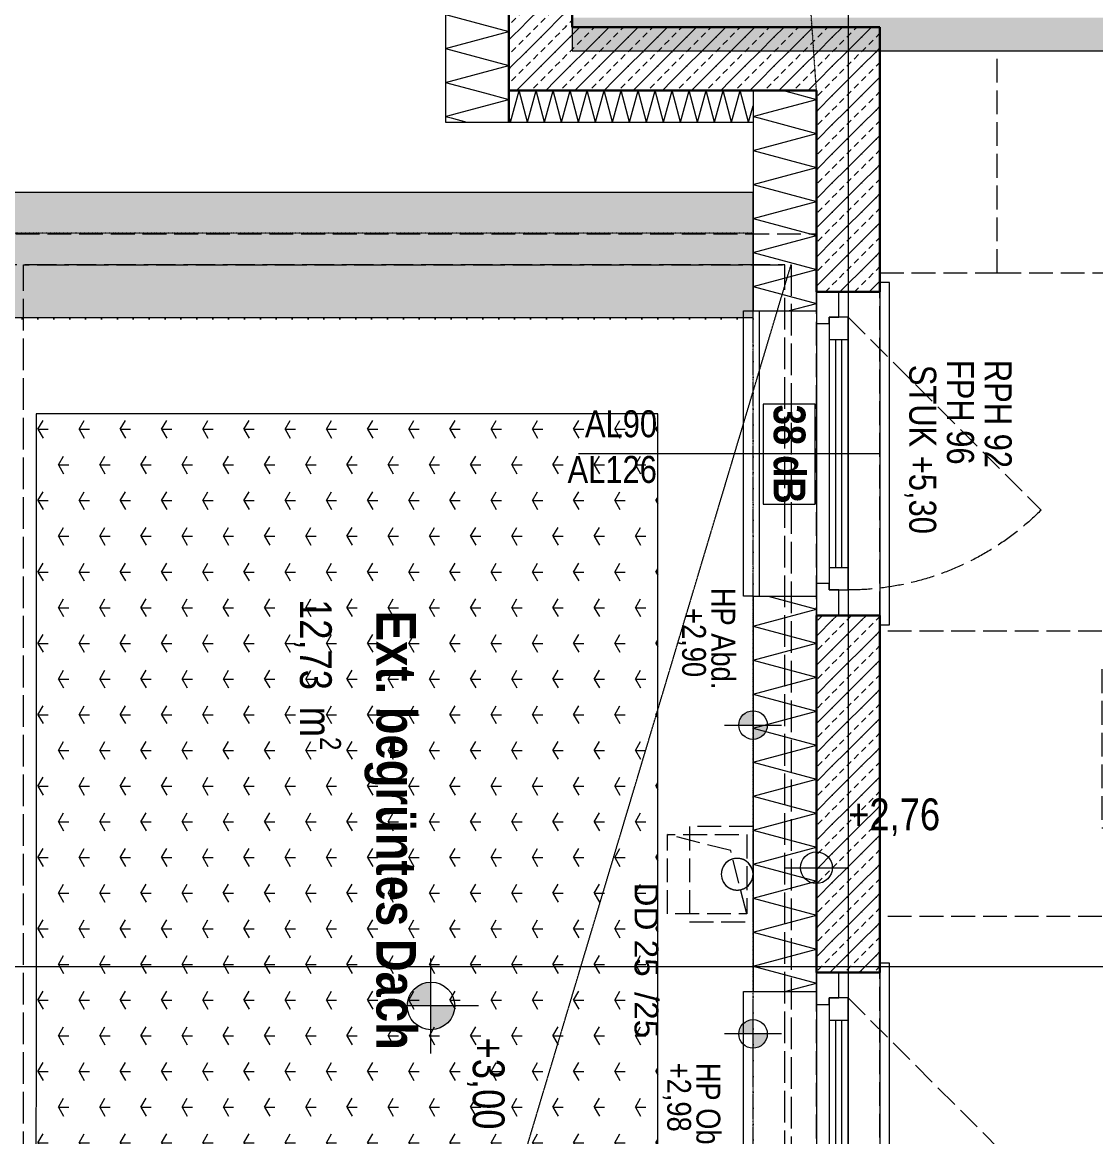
# Model space of a CAD drawing. Header units: metres. Extents: x -16782 to 57285, y -22997 to 18599.
# Drawn here: x 11350 to 14734, y -5880 to -2366 of the extents above; entities that cross this region are included whole.
import ezdxf
from ezdxf.enums import TextEntityAlignment as Align

# ---------------------------------------------------------------- set-up
doc = ezdxf.new("R2010")
doc.units = ezdxf.units.M
doc.header["$MEASUREMENT"] = 0
for name, pattern in [('Punktlinie weit', [0.05, 0, -0.05]), ('Strichlinie eng', [0.1, 0.075, -0.025]), ('Strichlinie mittel', [0.15, 0.1, -0.05]), ('Untersicht', [0.125, 0.1, -0.025])]:
    doc.linetypes.add(name, pattern=pattern)
for name, color, linetype in [('110 Wand Aussen', 7, 'Continuous'), ('11__100 Achsraster', 7, 'Continuous'), ('130 Wand Innen', 7, 'Continuous'), ('140 Bruestung Attika', 7, 'Continuous'), ('210 Balkonplatte', 7, 'Continuous'), ('210 Decke', 7, 'Continuous'), ('211 Draufsicht Untersicht 2D', 7, 'Continuous'), ('212 Gefälle 2D', 7, 'Continuous'), ('220 Bodenaufbau', 7, 'Continuous'), ('530 Küche', 7, 'Continuous'), ('710 Kanal RW', 7, 'Continuous'), ('810 Raumstempel', 7, 'Continuous'), ('870 Deckendurchbruchsymbol', 7, 'Continuous'), ('910 Kote allgemein', 7, 'Continuous'), ('916 Kote PP', 7, 'Continuous'), ('916 Kote PP Rohbau', 7, 'Continuous'), ('936 Beschriftung PP', 7, 'Continuous'), ('936 Beschriftung PP Schallschutz', 7, 'Continuous'), ('938 Beschriftung Statik', 7, 'Continuous')]:
    doc.layers.add(name, color=color, linetype=linetype)
doc.styles.add('ERSTELLTER_STIL_1', font='ARIALN.TTF')
doc.styles.add('ERSTELLTER_STIL_2', font='arial.ttf')
doc.styles.add('ERSTELLTER_STIL_3', font='ARIALNB.TTF')
doc.styles.add('ERSTELLTER_STIL_4', font='arialbd.ttf')
doc.linetypes.add('Grenze Bezirk', pattern='A,0,[2,22HAUS116_408 STG1 _ 1.Stock_IndexB_2026-08-161.Shx,S=0.001587,R=0,X=0,Y=0],-0.25,0', length=0.25)
pattern_1 = [(45, (0, 0), (-0.04596194, 0.04596194), [0.0195, -0.013]), (45, (-0.02298, 0.02298), (-0.04596194, 0.04596194), [0.065, 0])]

# ---------------------------------------------------------------- blocks, each defined once
blk = doc.blocks.new('Herdblock[12]_1', base_point=(12.26, 7.487))
at = {"layer": '530 Küche', "color": 8, "linetype": 'Strichlinie eng', "lineweight": 5}
for p, q in [((12.26, 7.487), (10.06, 7.487)), ((10.06, 7.487), (10.06, 6.587)), ((12.26, 7.487), (12.26, 6.587)), ((10.8, 7.327), (11.06, 7.327)), ((10.8, 7.137), (10.8, 7.327)), ((11.06, 7.327), (11.06, 7.137)), ((11.52, 7.327), (11.26, 7.327)), ((11.26, 7.327), (11.26, 7.137)), ((11.52, 7.137), (11.52, 7.327)), ((11.23, 7.282), (11.09, 7.282)), ((11.09, 7.282), (11.09, 6.952)), ((11.23, 6.952), (11.23, 7.282)), ((11.15, 7.262), (11.11, 7.262)), ((11.11, 7.262), (11.11, 6.972)), ((11.15, 6.972), (11.15, 7.262)), ((11.21, 7.262), (11.17, 7.262)), ((11.17, 7.262), (11.17, 6.972)), ((11.21, 6.972), (11.21, 7.262)), ((11.06, 7.137), (10.8, 7.137)), ((11.26, 7.137), (11.52, 7.137)), ((11.06, 7.097), (10.8, 7.097)), ((10.8, 7.097), (10.8, 6.907)), ((11.06, 6.907), (11.06, 7.097)), ((11.26, 6.907), (11.26, 7.097)), ((11.26, 7.097), (11.52, 7.097)), ((11.52, 7.097), (11.52, 6.907)), ((11.11, 6.972), (11.15, 6.972)), ((11.17, 6.972), (11.21, 6.972)), ((11.09, 6.952), (11.23, 6.952)), ((10.8, 6.907), (11.06, 6.907)), ((11.52, 6.907), (11.26, 6.907)), ((12.26, 6.587), (10.06, 6.587))]:
    blk.add_line(p, q, dxfattribs=at)
at = {"layer": '530 Küche', "color": 8, "linetype": 'Strichlinie eng', "lineweight": 5, "flags": 128}
blk.add_lwpolyline([(11.56, 7.367), (10.76, 7.367), (10.76, 6.867), (11.56, 6.867)], close=True, dxfattribs=at)
blk = doc.blocks.new('Unterschrank Mehrfach-Schublade 24[187]_1', base_point=(10.43, 8.617))
at = {"layer": '530 Küche', "color": 8, "linetype": 'Strichlinie eng', "lineweight": 5}
for p, q in [((10.43, 9.317), (11.03, 9.317)), ((10.43, 8.617), (10.43, 9.317)), ((11.03, 8.617), (11.03, 9.317)), ((10.43, 8.617), (11.03, 8.617))]:
    blk.add_line(p, q, dxfattribs=at)
blk = doc.blocks.new('Unterschrank Mehrfach-Schublade 24[188]_1', base_point=(10.06, 8.617))
at = {"layer": '530 Küche', "color": 8, "linetype": 'Strichlinie eng', "lineweight": 5}
for p, q in [((10.06, 9.317), (10.43, 9.317)), ((10.06, 8.617), (10.06, 9.317)), ((10.43, 8.617), (10.43, 9.317)), ((10.06, 8.617), (10.43, 8.617))]:
    blk.add_line(p, q, dxfattribs=at)
blk = doc.blocks.new('Wand_4_1', base_point=(14.08, 9.422))
at = {"layer": '130 Wand Innen', "linetype": 'Continuous', "lineweight": 13, "true_color": 0xa7a7a7}
h = blk.add_hatch(dxfattribs=at)
h.set_pattern_fill('GIPSKARTONWAND_0001', color=253, style=0, pattern_type=2)
h.set_pattern_definition([(225, (0, 0), (-0.03535534, 0.03535534), [0.05, 0]), (315, (0, 0), (0.03535534, 0.03535534), [0.05, 0])])
h.paths.add_polyline_path([(14.08, 9.422), (9.09, 9.422), (9.09, 9.317), (14.08, 9.317)])
at = {"layer": '130 Wand Innen', "color": 7, "linetype": 'Continuous', "lineweight": 13, "flags": 128}
for points in [[(9.09, 9.422), (9.09, 9.317)], [(9.09, 9.317), (14.08, 9.317)]]:
    blk.add_lwpolyline(points, dxfattribs=at)
blk = doc.blocks.new('Ext. begrüntes Dach_015_11_1', base_point=(8.8072, 6.43))
at = {"layer": '810 Raumstempel', "color": 7, "linetype": 'Punktlinie weit', "lineweight": 13, "flags": 128}
blk.add_lwpolyline([(9.66, 8.472), (7.1, 8.472), (7.1, 3.5), (9.66, 3.5)], close=True, dxfattribs=at)
at = {"layer": '810 Raumstempel', "color": 7, "lineweight": 13, "insert": (8.361, 7.5884), "char_height": 0.1, "attachment_point": 1, "rotation": 270, "style": 'ERSTELLTER_STIL_1'}
blk.add_mtext('\\A1;{\\pql;\\pt0,0.05;\\fArial Narrow|b0|i0|c0|p0;\\W1.000000;12,73\\fArial Narrow|b0|i0|c0|p0;\\W1.000000;\\A1{\\H.66x;\\S^  ;}\\fArial Narrow|b0|i0|c0|p0;\\W1.000000; m\\fArial Narrow|b0|i0|c0|p0;\\W1.000000;\\A1{\\H.66x;\\S2^  ;}}', dxfattribs=at)
at = {"layer": '810 Raumstempel', "color": 7, "lineweight": 13}
for tag, height, style, p in [('DUMMY_891', 0.1, 'ERSTELLTER_STIL_1', (8.3919, 7.5884)), ('ROOM_NAME', 0.125, 'ERSTELLTER_STIL_3', (8.5978, 7.5514)), ('DUMMY_890', 0.125, 'ERSTELLTER_STIL_3', (8.5978, 6.1892))]:
    blk.add_attdef(tag, text='', height=height, rotation=270, dxfattribs=dict(at, style=style)).set_placement(p, align=Align.TOP_LEFT)
blk = doc.blocks.new('Decke_9_1', base_point=(9.73, 15.651))
at = {"layer": '220 Bodenaufbau', "color": 7, "linetype": 'Continuous', "lineweight": 13, "flags": 128}
blk.add_lwpolyline([(9.73, 15.651), (9.09, 15.651), (9.09, 12.7733), (9.09, 9.392), (10.06, 9.392), (10.06, -0.12), (24.87, -0.12), (24.87, 9.1929), (26.44, 9.1929), (26.44, 13.0333), (23.6, 13.0333), (23.6, 13.591), (21.7, 13.591), (21.7, 12.8333), (17.64, 12.8333), (17.64, 12.4833), (16.64, 12.4833), (16.64, 12.8333), (13.9801, 12.8333), (13.9801, 15.651)], close=True, dxfattribs=at)
blk = doc.blocks.new('Wand_150_1', base_point=(6.93, 8.6458))
at = {"layer": '140 Bruestung Attika', "linetype": 'Continuous', "lineweight": 13, "true_color": 0xebebeb}
blk.add_hatch(color=7, dxfattribs=at).paths.add_polyline_path([(7.1, 8.4758), (9.66, 8.4758), (9.66, 8.8708), (7.1, 8.8708)])
at = {"layer": '140 Bruestung Attika', "color": 7, "linetype": 'Continuous', "lineweight": 13, "flags": 128}
for points in [[(9.66, 8.8708), (7.1, 8.8708)], [(9.66, 8.4758), (9.66, 8.8708)], [(7.1, 8.4758), (9.66, 8.4758)]]:
    blk.add_lwpolyline(points, dxfattribs=at)
blk = doc.blocks.new('Dachfläche_31_1', base_point=(6.93, 8.7385))
at = {"layer": '210 Decke', "color": 182, "linetype": 'Strichlinie eng', "lineweight": 5, "true_color": 0x4b06db, "flags": 128}
blk.add_lwpolyline([(6.93, 8.7385), (6.93, 3.33), (9.86, 3.3264), (9.86, 8.7385)], close=True, dxfattribs=at)
blk = doc.blocks.new('*X851')
at = {"layer": '110 Wand Aussen', "color": 7, "linetype": 'Continuous', "lineweight": 5}
for p, q in [((9.7549, 9.192), (9.7832, 9.1844)), ((9.66, 9.1103), (9.6978, 9.1204)), ((9.66, 9.1103), (9.6779, 9.1055))]:
    blk.add_line(p, q, dxfattribs=at)
blk = doc.blocks.new('*X852')
at = {"layer": '110 Wand Aussen', "color": 7, "linetype": 'Continuous', "lineweight": 5}
for p, q in [((9.7832, 9.1844), (9.86, 9.1639)), ((9.6978, 9.1204), (9.86, 9.1639)), ((9.6779, 9.1055), (9.86, 9.0567)), ((9.66, 9.0031), (9.86, 9.0567)), ((9.66, 9.0031), (9.86, 8.9495)), ((9.66, 8.8959), (9.86, 8.9495)), ((9.66, 8.8959), (9.86, 8.8423)), ((9.66, 8.7887), (9.86, 8.8423)), ((9.66, 8.7887), (9.86, 8.7351)), ((9.66, 8.6816), (9.86, 8.7351)), ((9.66, 8.6816), (9.86, 8.628)), ((9.66, 8.5744), (9.86, 8.628)), ((9.66, 8.5744), (9.86, 8.5208)), ((9.7713, 8.497), (9.86, 8.5208))]:
    blk.add_line(p, q, dxfattribs=at)
blk = doc.blocks.new('*X854')
at = {"layer": '110 Wand Aussen', "color": 7, "linetype": 'Continuous', "lineweight": 5}
for p, q in [((9.7075, 7.597), (9.86, 7.5562)), ((9.66, 7.5026), (9.86, 7.5562)), ((9.66, 7.5026), (9.86, 7.449)), ((9.66, 7.3954), (9.86, 7.449)), ((9.66, 7.3954), (9.86, 7.3418)), ((9.66, 7.2882), (9.86, 7.3418)), ((9.66, 7.2882), (9.86, 7.2346)), ((9.66, 7.181), (9.86, 7.2346)), ((9.66, 7.181), (9.86, 7.1274)), ((9.66, 7.0739), (9.86, 7.1274)), ((9.66, 7.0739), (9.86, 7.0203)), ((9.66, 6.9667), (9.86, 7.0203)), ((9.66, 6.9667), (9.86, 6.9131)), ((9.66, 6.8595), (9.86, 6.9131)), ((9.66, 6.8595), (9.86, 6.8059)), ((9.66, 6.7523), (9.86, 6.8059)), ((9.66, 6.7523), (9.86, 6.6987)), ((9.66, 6.6451), (9.86, 6.6987)), ((9.66, 6.6451), (9.86, 6.5916)), ((9.66, 6.538), (9.86, 6.5916)), ((9.66, 6.538), (9.86, 6.4844)), ((9.66, 6.4308), (9.86, 6.4844)), ((9.66, 6.4308), (9.86, 6.3772)), ((9.7605, 6.3505), (9.86, 6.3772))]:
    blk.add_line(p, q, dxfattribs=at)
blk = doc.blocks.new('Kombi-Fenster 1-Fl 27_4')
at = {"layer": '110 Wand Aussen', "color": 7, "linetype": 'Strichlinie eng', "lineweight": 13}
for p, q in [((0.43, 0.03), (-0.1781, 0.6381)), ((-0.51, 0.13), (0.51, 0.13)), ((-0.45, -0.27), (0.45, -0.27))]:
    blk.add_line(p, q, dxfattribs=at)
at = {"layer": '110 Wand Aussen', "color": 7, "linetype": 'Continuous', "lineweight": 13}
for p, q in [((-0.54, 0.13), (-0.54, 0.16)), ((-0.54, 0.16), (0.54, 0.16)), ((0.54, 0.16), (0.54, 0.13)), ((-0.51, 0), (-0.43, 0)), ((-0.43, -0.03), (-0.43, 0.03)), ((-0.43, 0.03), (-0.36, 0.03)), ((-0.43, 0), (-0.43, -0.03)), ((-0.36, 0.03), (0.36, 0.03)), ((-0.36, 0.03), (-0.36, -0.03)), ((-0.36, 0.01), (0.36, 0.01)), ((0.36, -0.03), (0.36, 0.03)), ((0.36, 0.03), (0.43, 0.03)), ((0.43, 0.03), (0.43, -0.03)), ((0.43, -0.03), (0.43, 0)), ((0.43, 0), (0.51, 0)), ((-0.43, -0.03), (-0.41, -0.03)), ((-0.36, -0.03), (-0.43, -0.03)), ((-0.41, -0.03), (-0.41, -0.07)), ((0.36, -0.01), (-0.36, -0.01)), ((0.36, -0.03), (-0.36, -0.03)), ((0.43, -0.03), (0.36, -0.03)), ((0.41, -0.07), (0.41, -0.03)), ((0.41, -0.03), (0.43, -0.03)), ((-0.41, -0.07), (-0.51, -0.07)), ((-0.45, -0.07), (-0.51, -0.07)), ((-0.45, -0.07), (-0.51, -0.07)), ((-0.45, -0.27), (-0.45, -0.07)), ((0.41, -0.07), (-0.41, -0.07)), ((0.51, -0.07), (0.41, -0.07)), ((0.45, -0.07), (0.51, -0.07)), ((0.45, -0.07), (0.51, -0.07)), ((0.45, -0.27), (0.45, -0.07)), ((-0.45, -0.25), (0.45, -0.25)), ((-0.45, -0.27), (-0.45, -0.3)), ((0.45, -0.3), (0.45, -0.27)), ((-0.45, -0.3), (0.45, -0.3))]:
    blk.add_line(p, q, dxfattribs=at)
at = {"layer": '110 Wand Aussen', "color": 7, "linetype": 'Continuous', "lineweight": 30}
for p, q in [((-0.51, 0.13), (-0.54, 0.13)), ((-0.51, 0), (-0.51, 0.13)), ((0.51, 0), (0.51, 0.13)), ((0.51, 0.13), (0.54, 0.13)), ((-0.51, -0.07), (-0.51, 0)), ((-0.51, -0.07), (-0.51, 0)), ((0.51, -0.07), (0.51, 0)), ((0.51, -0.07), (0.51, 0))]:
    blk.add_line(p, q, dxfattribs=at)
at = {"layer": '110 Wand Aussen', "color": 7, "linetype": 'Strichlinie eng', "lineweight": 13}
blk.add_arc((0.43, 0.03), 0.86, 135, 180, dxfattribs=at)
blk = doc.blocks.new('F Marker 21_14')
at = {"layer": '110 Wand Aussen', "color": 7, "linetype": 'Continuous', "lineweight": 13}
blk.add_line((0, -0.95), (0, 0), dxfattribs=at)
at = {"layer": '110 Wand Aussen', "color": 7, "lineweight": 13, "style": 'ERSTELLTER_STIL_1'}
for tag, rotation, p in [('AC_SillPrefix', 360, (-0.2694, 0.331)), ('AC_SillPrefix_FPH', 360, (-0.2694, 0.212)), ('gs_width_select_pref_50_0', 90, (0, -0.9038)), ('gs_width_select_pref_50_1', 90, (0.144, -0.9585)), ('AC_SillPrefix_STUK', 360, (-0.2694, 0.0775))]:
    blk.add_attdef(tag, text='', height=0.085, rotation=rotation, dxfattribs=at).set_placement(p, align=Align.BOTTOM_LEFT)
blk = doc.blocks.new('Kombi-Fenster 2-Fl 27_3')
at = {"layer": '110 Wand Aussen', "color": 7, "linetype": 'Strichlinie eng', "lineweight": 13}
for p, q in [((0.98, 0.03), (0.2941, 0.7159)), ((-0.98, 0.03), (-0.1226, 0.525)), ((-1.06, 0.13), (1.06, 0.13)), ((-1, -0.27), (1, -0.27))]:
    blk.add_line(p, q, dxfattribs=at)
at = {"layer": '110 Wand Aussen', "color": 7, "linetype": 'Continuous', "lineweight": 13}
for p, q in [((-1.09, 0.13), (-1.09, 0.16)), ((-1.09, 0.16), (1.09, 0.16)), ((1.09, 0.16), (1.09, 0.13)), ((-1.06, 0), (-0.98, 0)), ((-0.98, -0.03), (-0.98, 0.03)), ((-0.98, 0.03), (-0.91, 0.03)), ((-0.98, 0), (-0.98, -0.03)), ((-0.91, 0.03), (-0.06, 0.03)), ((-0.91, 0.03), (-0.91, -0.03)), ((-0.91, 0.01), (-0.06, 0.01)), ((-0.06, -0.03), (-0.06, 0.03)), ((-0.06, 0.03), (-0.01, 0.03)), ((-0.01, 0.03), (-0.01, 0)), ((-0.01, 0), (-0.01, 0.03)), ((-0.01, 0.03), (0.06, 0.03)), ((-0.01, 0), (0.01, 0)), ((0.01, 0), (-0.01, 0)), ((0.01, 0), (0.01, -0.03)), ((0.01, -0.03), (0.01, 0)), ((0.06, 0.03), (0.91, 0.03)), ((0.06, 0.03), (0.06, -0.03)), ((0.06, 0.01), (0.91, 0.01)), ((0.91, -0.03), (0.91, 0.03)), ((0.91, 0.03), (0.98, 0.03)), ((0.98, 0.03), (0.98, -0.03)), ((0.98, -0.03), (0.98, 0)), ((0.98, 0), (1.06, 0)), ((-0.98, -0.03), (-0.96, -0.03)), ((-0.91, -0.03), (-0.98, -0.03)), ((-0.96, -0.03), (-0.96, -0.07)), ((-0.06, -0.01), (-0.91, -0.01)), ((-0.06, -0.03), (-0.91, -0.03)), ((0.01, -0.03), (-0.06, -0.03)), ((0.06, -0.03), (0.01, -0.03)), ((0.91, -0.01), (0.06, -0.01)), ((0.91, -0.03), (0.06, -0.03)), ((0.98, -0.03), (0.91, -0.03)), ((0.96, -0.07), (0.96, -0.03)), ((0.96, -0.03), (0.98, -0.03)), ((-0.96, -0.07), (-1.06, -0.07)), ((-1, -0.07), (-1.06, -0.07)), ((-1, -0.07), (-1.06, -0.07)), ((-1, -0.27), (-1, -0.07)), ((0.96, -0.07), (-0.96, -0.07)), ((1.06, -0.07), (0.96, -0.07)), ((1, -0.07), (1.06, -0.07)), ((1, -0.07), (1.06, -0.07)), ((1, -0.27), (1, -0.07)), ((-1, -0.27), (-1, -0.3)), ((1, -0.3), (1, -0.27)), ((-1, -0.3), (1, -0.3))]:
    blk.add_line(p, q, dxfattribs=at)
at = {"layer": '110 Wand Aussen', "color": 7, "linetype": 'Continuous', "lineweight": 30}
for p, q in [((-1.06, 0.13), (-1.09, 0.13)), ((-1.06, 0), (-1.06, 0.13)), ((1.06, 0), (1.06, 0.13)), ((1.06, 0.13), (1.09, 0.13)), ((-1.06, -0.07), (-1.06, 0)), ((-1.06, -0.07), (-1.06, 0)), ((1.06, -0.07), (1.06, 0)), ((1.06, -0.07), (1.06, 0))]:
    blk.add_line(p, q, dxfattribs=at)
at = {"layer": '110 Wand Aussen', "color": 7, "linetype": 'Strichlinie eng', "lineweight": 13}
for centre, radius, start, end in [((0.98, 0.03), 0.97, 135, 180), ((-0.98, 0.03), 0.99, 0, 30)]:
    blk.add_arc(centre, radius, start, end, dxfattribs=at)
blk = doc.blocks.new('Wand_157_1', base_point=(9.66, 9.192))
at = {"layer": '110 Wand Aussen', "linetype": 'Continuous', "lineweight": 0, "true_color": 0x000000}
h = blk.add_hatch(dxfattribs=at)
h.set_pattern_fill('BETON__BEWEHRT_SN46_0001', color=18, style=0, pattern_type=2)
h.set_pattern_definition(pattern_1)
h.paths.add_polyline_path([(9.86, 9.392), (9.86, 9.242), (10.06, 9.392)])
h = blk.add_hatch(dxfattribs=at)
h.set_pattern_fill('BETON__BEWEHRT_SN46_0001', color=18, style=0, pattern_type=2)
h.set_pattern_definition(pattern_1)
h.paths.add_polyline_path([(9.86, 9.192), (10.06, 9.192), (10.06, 9.392), (9.86, 9.242)])
h = blk.add_hatch(dxfattribs=at)
h.set_pattern_fill('BETON__BEWEHRT_SN46_0001', color=18, style=0, pattern_type=2)
h.set_pattern_definition(pattern_1)
h.paths.add_polyline_path([(10.06, 9.192), (9.86, 9.192), (9.86, 8.557), (9.93, 8.557), (10.06, 8.557)])
h = blk.add_hatch(dxfattribs=at)
h.set_pattern_fill('BETON__BEWEHRT_SN46_0001', color=18, style=0, pattern_type=2)
h.set_pattern_definition(pattern_1)
h.paths.add_polyline_path([(9.86, 7.537), (9.86, 6.4105), (9.93, 6.4105), (10.06, 6.4105), (10.06, 7.537), (9.93, 7.537)])
at = {"layer": '110 Wand Aussen', "color": 7, "linetype": 'Continuous', "lineweight": 13}
for p, q in [((9.66, 9.192), (9.66, 9.092)), ((9.86, 8.497), (9.86, 8.557)), ((9.66, 8.497), (9.86, 8.497)), ((9.66, 7.597), (9.86, 7.597)), ((9.86, 7.597), (9.86, 7.537)), ((9.86, 6.3505), (9.86, 6.4105)), ((9.66, 6.3505), (9.86, 6.3505))]:
    blk.add_line(p, q, dxfattribs=at)
at = {"layer": '110 Wand Aussen', "color": 7, "linetype": 'Continuous', "lineweight": 30}
for p, q in [((9.7933, 9.192), (9.66, 9.192)), ((9.86, 9.192), (9.7933, 9.192)), ((9.86, 9.192), (9.86, 8.557)), ((10.06, 8.557), (10.06, 8.587)), ((9.86, 8.557), (9.93, 8.557)), ((9.93, 8.557), (10.06, 8.557)), ((9.86, 7.537), (9.86, 6.4105)), ((9.86, 7.537), (9.93, 7.537)), ((9.93, 7.537), (10.06, 7.537)), ((10.06, 7.537), (10.06, 7.507)), ((10.06, 6.4105), (10.06, 6.4405)), ((9.86, 6.4105), (9.93, 6.4105)), ((9.93, 6.4105), (10.06, 6.4105))]:
    blk.add_line(p, q, dxfattribs=at)
at = {"layer": '110 Wand Aussen', "color": 7, "linetype": 'Continuous', "lineweight": 30, "flags": 128}
for points in [[(10.06, 9.392), (9.86, 9.392)], [(10.06, 8.557), (10.06, 9.392)], [(10.06, 6.4105), (10.06, 7.537)]]:
    blk.add_lwpolyline(points, dxfattribs=at)
at = {"layer": '110 Wand Aussen', "color": 7, "linetype": 'Continuous', "lineweight": 13, "flags": 128}
for points in [[(9.66, 9.092), (9.66, 8.497)], [(9.66, 7.597), (9.66, 6.3505)]]:
    blk.add_lwpolyline(points, dxfattribs=at)
at = {"layer": '110 Wand Aussen', "color": 7, "lineweight": 30}
for name in ['*X851', '*X852', '*X854']:
    blk.add_blockref(name, (0, 0), dxfattribs=at)
at = {"layer": '110 Wand Aussen', "color": 7, "linetype": 'Continuous', "lineweight": 13, "xscale": -1, "rotation": 269.9999999999994}
for name, p in [('Kombi-Fenster 1-Fl 27_4', (9.93, 8.047)), ('Kombi-Fenster 2-Fl 27_3', (9.93, 5.3505))]:
    blk.add_blockref(name, p, dxfattribs=at)
at = {"layer": '110 Wand Aussen', "color": 7, "lineweight": 13}
ref = blk.add_blockref('F Marker 21_14', (10.06, 8.047), dxfattribs=dict(at, rotation=270))
ref.add_attrib('gs_width_select_pref_50', 'AL90', dxfattribs={"color": 7, "lineweight": 13, "height": 0.085, "rotation": 360, "style": 'ERSTELLTER_STIL_1'}).set_placement((9.1302, 8.0731), align=Align.BOTTOM_LEFT)
ref.add_attrib('gs_width_select_pref_50_1', 'AL126', dxfattribs={"color": 7, "lineweight": 13, "height": 0.085, "rotation": 360, "style": 'ERSTELLTER_STIL_1'}).set_placement((9.0754, 7.9291), align=Align.BOTTOM_LEFT)
ref.add_attrib('AC_SillPrefix', 'RPH 92', dxfattribs={"color": 7, "lineweight": 13, "height": 0.085, "rotation": 270, "style": 'ERSTELLTER_STIL_1'}).set_placement((10.365, 8.3424), align=Align.BOTTOM_LEFT)
ref.add_attrib('AC_SillPrefix_FPH', 'FPH 96', dxfattribs={"color": 7, "lineweight": 13, "height": 0.085, "rotation": 270, "style": 'ERSTELLTER_STIL_1'}).set_placement((10.246, 8.3424), align=Align.BOTTOM_LEFT)
ref.add_attrib('AC_SillPrefix_STUK', 'STUK +5,30', dxfattribs={"color": 7, "lineweight": 13, "height": 0.085, "rotation": 270, "style": 'ERSTELLTER_STIL_1'}).set_placement((10.127, 8.3269), align=Align.BOTTOM_LEFT)
blk = doc.blocks.new('Bodendurchbruch Symbol 27[239]_1', base_point=(9.39, 6.8458))
at = {"layer": '870 Deckendurchbruchsymbol', "color": 12, "linetype": 'Strichlinie eng', "lineweight": 13, "true_color": 0xd40000}
for p, q in [((9.5895, 6.7953), (9.39, 6.8458)), ((9.64, 6.5958), (9.5895, 6.7953))]:
    blk.add_line(p, q, dxfattribs=at)
at = {"layer": '870 Deckendurchbruchsymbol', "color": 12, "linetype": 'Strichlinie eng', "lineweight": 13, "true_color": 0xd40000, "flags": 128}
blk.add_lwpolyline([(9.64, 6.8458), (9.64, 6.5958), (9.39, 6.5958), (9.39, 6.8458)], close=True, dxfattribs=at)
at = {"layer": '870 Deckendurchbruchsymbol', "color": 12, "lineweight": 13, "true_color": 0xcc0000, "insert": (9.2645, 6.43), "char_height": 0.075, "attachment_point": 8, "rotation": 270, "style": 'ERSTELLTER_STIL_2'}
blk.add_mtext('\\A1;{\\pqc;\\pt0;\\fArial|b0|i0|c0|p0;\\W1.000000;DD 25\\fArial|b0|i0|c0|p0;\\W1.000000;\\A1{\\H.66x;\\S^  ;}\\fArial|b0|i0|c0|p0;\\W1.000000; /25\\fArial|b0|i0|c0|p0;\\W1.000000;\\A1{\\H.66x;\\S^  ;}\\fArial|b0|i0|c0|p0;\\W1.000000;\\fArial|b0|i0|c0|p0;\\W1.000000;\\A1{\\H.66x;\\S^  ;}}', dxfattribs=at)
blk = doc.blocks.new('Decke_45_1', base_point=(6.93, 8.642))
at = {"layer": '210 Balkonplatte', "color": 139, "linetype": 'Untersicht', "lineweight": 13, "true_color": 0x2c655e, "flags": 128}
blk.add_lwpolyline([(6.93, 8.642), (6.93, 3.33), (9.76, 3.33), (9.76, 8.642)], close=True, dxfattribs=at)
blk = doc.blocks.new('Decke_51_1', base_point=(7.36, 0.56))
at = {"layer": '210 Balkonplatte', "color": 139, "linetype": 'Untersicht', "lineweight": 13, "true_color": 0x2c655e, "flags": 128}
blk.add_lwpolyline([(7.36, 0.56), (7.36, 8.642), (9.78, 8.642), (9.78, 0.56)], close=True, dxfattribs=at)
blk = doc.blocks.new('*X1059')
at = {"layer": '110 Wand Aussen', "color": 7, "linetype": 'Continuous', "lineweight": 5}
for p, q in [((8.8959, 9.092), (8.9227, 9.192)), ((8.9495, 9.092), (8.9227, 9.192)), ((8.9495, 9.092), (8.9763, 9.192)), ((9.0031, 9.092), (8.9763, 9.192)), ((9.0031, 9.092), (9.0299, 9.192)), ((9.0567, 9.092), (9.0299, 9.192)), ((9.0567, 9.092), (9.0835, 9.192)), ((9.1103, 9.092), (9.0835, 9.192)), ((9.1103, 9.092), (9.1371, 9.192)), ((9.1639, 9.092), (9.1371, 9.192)), ((9.1639, 9.092), (9.1907, 9.192)), ((9.2175, 9.092), (9.1907, 9.192)), ((9.2175, 9.092), (9.2443, 9.192)), ((9.271, 9.092), (9.2443, 9.192)), ((9.271, 9.092), (9.2978, 9.192)), ((9.3246, 9.092), (9.2978, 9.192)), ((9.3246, 9.092), (9.3514, 9.192)), ((9.3782, 9.092), (9.3514, 9.192)), ((9.3782, 9.092), (9.405, 9.192)), ((9.4318, 9.092), (9.405, 9.192)), ((9.4318, 9.092), (9.4586, 9.192)), ((9.4854, 9.092), (9.4586, 9.192)), ((9.4854, 9.092), (9.5122, 9.192)), ((9.539, 9.092), (9.5122, 9.192)), ((9.539, 9.092), (9.5658, 9.192)), ((9.5926, 9.092), (9.5658, 9.192)), ((9.5926, 9.092), (9.6194, 9.192)), ((9.6462, 9.092), (9.6194, 9.192)), ((9.6462, 9.092), (9.66, 9.1435)), ((8.8959, 9.092), (8.89, 9.1141))]:
    blk.add_line(p, q, dxfattribs=at)
blk = doc.blocks.new('Wand_197_1', base_point=(9.66, 9.192))
at = {"layer": '110 Wand Aussen', "linetype": 'Continuous', "lineweight": 0, "true_color": 0x000000}
h = blk.add_hatch(dxfattribs=at)
h.set_pattern_fill('BETON__BEWEHRT_SN46_0001', color=18, style=0, pattern_type=2)
h.set_pattern_definition(pattern_1)
h.paths.add_polyline_path([(8.89, 9.242), (9.09, 9.392), (8.89, 9.392)])
h = blk.add_hatch(dxfattribs=at)
h.set_pattern_fill('BETON__BEWEHRT_SN46_0001', color=18, style=0, pattern_type=2)
h.set_pattern_definition(pattern_1)
h.paths.add_polyline_path([(9.09, 9.392), (8.89, 9.242), (8.89, 9.192), (9.09, 9.192)])
h = blk.add_hatch(dxfattribs=at)
h.set_pattern_fill('BETON__BEWEHRT_SN46_0001', color=18, style=0, pattern_type=2)
h.set_pattern_definition(pattern_1)
h.paths.add_polyline_path([(9.86, 9.392), (9.09, 9.392), (9.09, 9.192), (9.7933, 9.192), (9.86, 9.242)])
h = blk.add_hatch(dxfattribs=at)
h.set_pattern_fill('BETON__BEWEHRT_SN46_0001', color=18, style=0, pattern_type=2)
h.set_pattern_definition(pattern_1)
h.paths.add_polyline_path([(9.86, 9.192), (9.86, 9.242), (9.7933, 9.192)])
at = {"layer": '110 Wand Aussen', "color": 7, "linetype": 'Continuous', "lineweight": 30}
for p, q in [((8.89, 9.392), (8.89, 9.242)), ((8.89, 9.242), (8.89, 9.192)), ((8.89, 9.192), (8.89, 9.092)), ((8.89, 9.192), (9.09, 9.192)), ((9.09, 9.192), (9.66, 9.192)), ((9.7933, 9.192), (9.66, 9.192)), ((9.86, 9.192), (9.7933, 9.192))]:
    blk.add_line(p, q, dxfattribs=at)
at = {"layer": '110 Wand Aussen', "color": 7, "linetype": 'Continuous', "lineweight": 13}
blk.add_line((9.66, 9.192), (9.66, 9.092), dxfattribs=at)
at = {"layer": '110 Wand Aussen', "color": 7, "linetype": 'Continuous', "lineweight": 30, "flags": 128}
blk.add_lwpolyline([(9.86, 9.392), (9.09, 9.392)], dxfattribs=at)
at = {"layer": '110 Wand Aussen', "color": 7, "linetype": 'Continuous', "lineweight": 13, "flags": 128}
blk.add_lwpolyline([(8.89, 9.092), (9.66, 9.092)], dxfattribs=at)
at = {"layer": '110 Wand Aussen', "color": 7, "lineweight": 30}
blk.add_blockref('*X1059', (0, 0), dxfattribs=at)
blk = doc.blocks.new('*X1095')
at = {"layer": '110 Wand Aussen', "color": 7, "linetype": 'Continuous', "lineweight": 5}
for p, q in [((8.8132, 9.1844), (8.89, 9.1639)), ((8.7279, 9.1204), (8.89, 9.1639)), ((8.7079, 9.1055), (8.7581, 9.092))]:
    blk.add_line(p, q, dxfattribs=at)
blk = doc.blocks.new('*X1098')
at = {"layer": '110 Wand Aussen', "color": 7, "linetype": 'Continuous', "lineweight": 5}
for p, q in [((8.69, 10.1821), (8.7318, 10.1933)), ((8.69, 10.1821), (8.89, 10.1285)), ((8.69, 10.0749), (8.89, 10.1285)), ((8.69, 10.0749), (8.89, 10.0213)), ((8.69, 9.9677), (8.89, 10.0213)), ((8.69, 9.9677), (8.89, 9.9141)), ((8.69, 9.8605), (8.89, 9.9141)), ((8.69, 9.8605), (8.89, 9.8069)), ((8.69, 9.7534), (8.89, 9.8069)), ((8.69, 9.7534), (8.89, 9.6998)), ((8.69, 9.6462), (8.89, 9.6998)), ((8.69, 9.6462), (8.89, 9.5926)), ((8.69, 9.539), (8.89, 9.5926)), ((8.69, 9.539), (8.89, 9.4854)), ((8.69, 9.4318), (8.89, 9.4854)), ((8.69, 9.4318), (8.89, 9.3782)), ((8.69, 9.3246), (8.89, 9.3782)), ((8.69, 9.3246), (8.89, 9.271)), ((8.69, 9.2175), (8.89, 9.271)), ((8.69, 9.2175), (8.8132, 9.1844)), ((8.69, 9.1103), (8.7279, 9.1204)), ((8.69, 9.1103), (8.7079, 9.1055))]:
    blk.add_line(p, q, dxfattribs=at)
blk = doc.blocks.new('Wand_218_1', base_point=(8.69, 15.9961))
at = {"layer": '110 Wand Aussen', "linetype": 'Continuous', "lineweight": 0, "true_color": 0x000000}
h = blk.add_hatch(dxfattribs=at)
h.set_pattern_fill('BETON__BEWEHRT_SN46_0001', color=18, style=0, pattern_type=2)
h.set_pattern_definition(pattern_1)
h.paths.add_polyline_path([(8.89, 9.392), (9.09, 9.392), (9.09, 10.1333), (8.96, 10.1333), (8.89, 10.1333)])
at = {"layer": '110 Wand Aussen', "color": 7, "linetype": 'Continuous', "lineweight": 30}
for p, q in [((8.89, 10.1333), (8.89, 9.392)), ((8.89, 9.392), (8.89, 9.242)), ((8.89, 9.242), (8.89, 9.192)), ((8.89, 9.192), (8.89, 9.092))]:
    blk.add_line(p, q, dxfattribs=at)
at = {"layer": '110 Wand Aussen', "color": 7, "linetype": 'Continuous', "lineweight": 13, "flags": 128}
for points in [[(8.69, 10.1933), (8.69, 9.092)], [(8.69, 9.092), (8.89, 9.092)]]:
    blk.add_lwpolyline(points, dxfattribs=at)
at = {"layer": '110 Wand Aussen', "color": 7, "linetype": 'Continuous', "lineweight": 30, "flags": 128}
blk.add_lwpolyline([(9.09, 9.392), (9.09, 10.1333)], dxfattribs=at)
at = {"layer": '110 Wand Aussen', "color": 7, "lineweight": 30}
for name in ['*X1098', '*X1095']:
    blk.add_blockref(name, (0, 0), dxfattribs=at)
blk = doc.blocks.new('Standard-Rastermarker_12')
at = {"layer": '11__100 Achsraster', "color": 8, "linetype": 'Grenze Bezirk', "lineweight": 5}
blk.add_line((1, 0), (34.397, 0), dxfattribs=at)
at = {"layer": '11__100 Achsraster', "color": 8, "lineweight": 5, "style": 'ERSTELLTER_STIL_4'}
for tag, p in [('AC_MarkerText_1_0', (-0.25, 0.1)), ('AC_MarkerText_1_1', (35.647, 0.1))]:
    blk.add_attdef(tag, text='', height=0.2, dxfattribs=at).set_placement(p, align=Align.TOP_CENTER)
blk = doc.blocks.new('Standard-Rastermarker_16')
at = {"layer": '11__100 Achsraster', "color": 8, "linetype": 'Grenze Bezirk', "lineweight": 5}
blk.add_line((1, 0), (28.2214, 0), dxfattribs=at)
at = {"layer": '11__100 Achsraster', "color": 8, "lineweight": 5, "style": 'ERSTELLTER_STIL_4'}
blk.add_attdef('AC_MarkerText_1', text='', height=0.2, rotation=270, dxfattribs=at).set_placement((29.6171, -0.0457), align=Align.TOP_CENTER)
blk = doc.blocks.new('Fallrohr Komplex 27_21')
at = {"layer": '710 Kanal RW', "color": 7, "linetype": 'Strichlinie eng', "lineweight": 13}
for p, q in [((0.15, 0.05), (-0.15, 0.05)), ((-0.15, 0.05), (-0.15, -0.15)), ((0.15, -0.15), (0.15, 0.05)), ((-0.15, -0.15), (0.15, -0.15))]:
    blk.add_line(p, q, dxfattribs=at)
at = {"layer": '710 Kanal RW', "color": 7, "linetype": 'Continuous', "lineweight": 13, "flags": 128}
blk.add_lwpolyline([(0.05, 0, 1), (-0.05, 0, 1)], format="xyb", close=True, dxfattribs=at)
at = {"layer": '710 Kanal RW', "color": 7, "linetype": 'Strichlinie eng', "lineweight": 13}
for start, end in [(0, 180), (180, 0)]:
    blk.add_arc((0, 0), 0.05, start, end, dxfattribs=at)
blk = doc.blocks.new('Höhenbemaßung_39_1', base_point=(9.66, 7.191))
at = {"layer": '212 Gefälle 2D', "linetype": 'Continuous', "lineweight": 5, "true_color": 0xdd6f00}
for points in [[(9.66, 7.191), (9.66, 7.236), (9.6428, 7.2326), (9.6282, 7.2228), (9.6184, 7.2082), (9.615, 7.191)], [(9.66, 7.191), (9.66, 7.146), (9.6772, 7.1494), (9.6918, 7.1592), (9.7016, 7.1738), (9.705, 7.191)]]:
    blk.add_hatch(color=32, dxfattribs=at).paths.add_polyline_path(points)
at = {"layer": '212 Gefälle 2D', "color": 32, "linetype": 'Continuous', "lineweight": 5, "true_color": 0xdd6f00}
for p, q in [((9.66, 7.281), (9.66, 7.101)), ((9.57, 7.191), (9.75, 7.191))]:
    blk.add_line(p, q, dxfattribs=at)
blk.add_circle((9.66, 7.191), 0.045, dxfattribs=at)
at = {"layer": '212 Gefälle 2D', "color": 32, "lineweight": 5, "true_color": 0xdd6f00, "char_height": 0.075, "attachment_point": 7, "rotation": 270, "style": 'ERSTELLTER_STIL_1'}
for s, insert in [('\\A1;{\\pql;\\fArial Narrow|b0|i0|c0|p0;\\W1.000000;HP Abd. }', (9.5276, 7.6236)), ('\\A1;{\\pql;\\fArial Narrow|b0|i0|c0|p0;\\W1.000000;+2,90}', (9.4226, 7.5597))]:
    blk.add_mtext(s, dxfattribs=dict(at, insert=insert))
blk = doc.blocks.new('Höhenbemaßung_43_1', base_point=(9.66, 6.2173))
at = {"layer": '916 Kote PP', "linetype": 'Continuous', "lineweight": 13}
for points in [[(9.66, 6.2173), (9.66, 6.2623), (9.6428, 6.2589), (9.6282, 6.2491), (9.6184, 6.2345), (9.615, 6.2173)], [(9.66, 6.2173), (9.66, 6.1723), (9.6772, 6.1757), (9.6918, 6.1855), (9.7016, 6.2001), (9.705, 6.2173)]]:
    blk.add_hatch(color=7, dxfattribs=at).paths.add_polyline_path(points)
at = {"layer": '916 Kote PP', "color": 7, "linetype": 'Continuous', "lineweight": 13}
for p, q in [((9.66, 6.1273), (9.66, 6.3073)), ((9.75, 6.2173), (9.57, 6.2173))]:
    blk.add_line(p, q, dxfattribs=at)
blk.add_circle((9.66, 6.2173), 0.045, dxfattribs=at)
at = {"layer": '916 Kote PP', "color": 7, "lineweight": 13, "char_height": 0.075, "attachment_point": 7, "rotation": 270, "style": 'ERSTELLTER_STIL_1'}
for s, insert in [('\\A1;{\\pql;\\fArial Narrow|b0|i0|c0|p0;\\W1.000000;+2,98}', (9.3756, 6.1262)), ('\\A1;{\\pql;\\fArial Narrow|b0|i0|c0|p0;\\W1.000000;HP Oberfläche}', (9.4806, 6.1262))]:
    blk.add_mtext(s, dxfattribs=dict(at, insert=insert))
blk = doc.blocks.new('Höhenbemaßung_64_1', base_point=(9.86, 6.7411))
at = {"layer": '916 Kote PP Rohbau', "color": 7, "linetype": 'Continuous', "lineweight": 13}
for p, q in [((9.86, 6.6411), (9.86, 6.8411)), ((9.76, 6.7411), (9.96, 6.7411))]:
    blk.add_line(p, q, dxfattribs=at)
blk.add_circle((9.86, 6.7411), 0.05, dxfattribs=at)
at = {"layer": '916 Kote PP Rohbau', "color": 7, "lineweight": 13, "insert": (9.96, 6.8411), "char_height": 0.1, "attachment_point": 7, "style": 'ERSTELLTER_STIL_1'}
blk.add_mtext('\\A1;{\\pql;\\fArial Narrow|b0|i0|c0|p0;\\W1.000000;+2,76}', dxfattribs=at)
blk = doc.blocks.new('Höhenbemaßung_79_1', base_point=(8.6448, 6.3055))
at = {"layer": '910 Kote allgemein', "linetype": 'Continuous', "lineweight": 13}
for points in [[(8.6448, 6.3055), (8.6448, 6.3805), (8.6161, 6.3748), (8.5917, 6.3586), (8.5755, 6.3342), (8.5698, 6.3055)], [(8.6448, 6.3055), (8.6448, 6.2305), (8.6735, 6.2363), (8.6978, 6.2525), (8.7141, 6.2768), (8.7198, 6.3055)]]:
    blk.add_hatch(color=7, dxfattribs=at).paths.add_polyline_path(points)
at = {"layer": '910 Kote allgemein', "color": 7, "linetype": 'Continuous', "lineweight": 13}
for p, q in [((8.6448, 6.1555), (8.6448, 6.4555)), ((8.7948, 6.3055), (8.4948, 6.3055))]:
    blk.add_line(p, q, dxfattribs=at)
blk.add_circle((8.6448, 6.3055), 0.075, dxfattribs=at)
at = {"layer": '910 Kote allgemein', "color": 7, "lineweight": 13, "insert": (8.758, 6.2057), "char_height": 0.1, "attachment_point": 7, "rotation": 270, "style": 'ERSTELLTER_STIL_1'}
blk.add_mtext('\\A1;{\\pql;\\fArial Narrow|b0|i0|c0|p0;\\W1.000000;+3,00}', dxfattribs=at)

msp = doc.modelspace()

# ---------------------------------------------------------------- hatches: boundary and pattern name
at = {"layer": '936 Beschriftung PP', "linetype": 'Continuous', "lineweight": 9, "true_color": 0xd4d4d4}
h = msp.add_hatch(dxfattribs=at)
h.set_pattern_fill('GRASFLÄCHE_0001', color=254, scale=1000, style=0, pattern_type=2)
h.set_pattern_definition([(4e-13, (12373.26, -5787.06), (0, 225), [32.476, -97.428]), (4e-13, (12438.22, -5899.56), (0, 225), [32.476, -97.428]), (300, (12373.26, -5787.06), (194.856, 112.5), [32.476, -97.428]), (300, (12503.17, -5787.06), (194.856, 112.5), [32.476, -97.428]), (60, (12373.26, -5787.06), (-194.856, 112.5), [32.476, -97.428]), (60, (12503.17, -5787.06), (-194.856, 112.5), [32.476, -97.428])])
h.paths.add_polyline_path([(11392.914, -7973.061), (13353.612, -7973.061), (13353.612, -3601.056), (11393.657, -3601.056)])

# ---------------------------------------------------------------- linework, layer by layer
at = {"layer": '211 Draufsicht Untersicht 2D', "color": 7, "linetype": 'Strichlinie mittel', "lineweight": 13, "flags": 128}
msp.add_lwpolyline([(11223.611, -3031.147), (11223.611, -11343.059), (13653.612, -11343.059), (13653.612, -3031.08), (12683.422, -3031.08), (12683.422, -3031.147)], close=True, dxfattribs=at)
at = {"layer": '936 Beschriftung PP', "color": 7, "linetype": 'Continuous', "lineweight": 13, "flags": 128}
msp.add_lwpolyline([(11392.914, -7973.061), (13353.612, -7973.061), (13353.612, -3601.056), (11393.657, -3601.056)], close=True, dxfattribs=at)
at = {"layer": '936 Beschriftung PP Schallschutz', "color": 7, "linetype": 'Continuous', "lineweight": 13, "flags": 128}
msp.add_lwpolyline([(13685.019, -3570.183), (13685.019, -3885.417), (13849.725, -3885.417), (13849.725, -3570.183), (13685.019, -3570.183)], close=True, dxfattribs=at)
at = {"layer": '938 Beschriftung Statik', "color": 139, "linetype": 'Untersicht', "lineweight": 13, "true_color": 0x2c655e}
for points in [[(13853.568, -2581.08), (12883.607, 11498.597)], [(11353.568, -11213.063), (13773.568, -3131.143)]]:
    msp.add_lwpolyline(points, dxfattribs=at)

# ---------------------------------------------------------------- block references
at = {"layer": '110 Wand Aussen', "color": 7, "lineweight": 30, "xscale": 1000, "yscale": 1000, "zscale": 1000}
for name, p in [('Wand_218_1', (12683.607, 4222.982)), ('Wand_197_1', (13653.568, -2581.08)), ('Wand_157_1', (13653.568, -2581.08))]:
    msp.add_blockref(name, p, dxfattribs=at)
at = {"layer": '11__100 Achsraster', "color": 7, "linetype": 'Continuous', "lineweight": 18, "xscale": 1000, "yscale": 1000, "zscale": 1000, "rotation": 270}
msp.add_blockref('Standard-Rastermarker_12', (13953.568, 18085.719), dxfattribs=at)
at = {"layer": '11__100 Achsraster', "color": 7, "linetype": 'Continuous', "lineweight": 18, "xscale": 1000, "yscale": 1000, "zscale": 1000}
msp.add_blockref('Standard-Rastermarker_16', (7418.37, -5343.106), dxfattribs=at)
at = {"layer": '130 Wand Innen', "color": 7, "lineweight": 30, "xscale": 1000, "yscale": 1000, "zscale": 1000}
msp.add_blockref('Wand_4_1', (18073.607, -2351.083), dxfattribs=at)
at = {"layer": '140 Bruestung Attika', "color": 7, "lineweight": 30, "xscale": 1000, "yscale": 1000, "zscale": 1000}
msp.add_blockref('Wand_150_1', (10923.609, -3127.278), dxfattribs=at)
at = {"layer": '210 Balkonplatte', "color": 139, "linetype": 'Untersicht', "lineweight": 13, "true_color": 0x2c655e, "xscale": 1000, "yscale": 1000, "zscale": 1000}
msp.add_blockref('Decke_45_1', (10923.608, -3131.056), dxfattribs=at)
at = {"layer": '210 Balkonplatte', "color": 139, "linetype": 'Punktlinie weit', "lineweight": 13, "true_color": 0x2c655e, "xscale": 1000, "yscale": 1000, "zscale": 1000}
msp.add_blockref('Decke_51_1', (11353.568, -11213.063), dxfattribs=at)
at = {"layer": '210 Decke', "color": 182, "linetype": 'Strichlinie eng', "lineweight": 5, "true_color": 0x4b06db, "xscale": 1000, "yscale": 1000, "zscale": 1000}
msp.add_blockref('Dachfläche_31_1', (10923.609, -3034.591), dxfattribs=at)
at = {"layer": '212 Gefälle 2D', "color": 32, "lineweight": 5, "true_color": 0xdd6f00, "xscale": 1000, "yscale": 1000, "zscale": 1000}
msp.add_blockref('Höhenbemaßung_39_1', (13653.612, -4582.077), dxfattribs=at)
at = {"layer": '220 Bodenaufbau', "color": 7, "linetype": 'Continuous', "lineweight": 13, "xscale": 1000, "yscale": 1000, "zscale": 1000}
msp.add_blockref('Decke_9_1', (13723.609, 3877.922), dxfattribs=at)
at = {"layer": '530 Küche', "color": 8, "linetype": 'Strichlinie eng', "lineweight": 5, "xscale": 1000, "yscale": 1000, "zscale": 1000}
for name, p in [('Unterschrank Mehrfach-Schublade 24[188]_1', (14053.568, -3156.083)), ('Unterschrank Mehrfach-Schublade 24[187]_1', (14423.607, -3156.083)), ('Herdblock[12]_1', (16253.612, -4286.08))]:
    msp.add_blockref(name, p, dxfattribs=at)
at = {"layer": '710 Kanal RW', "color": 7, "linetype": 'Continuous', "lineweight": 13, "xscale": 1000, "yscale": 1000, "zscale": 1000, "rotation": 270.0000199567416}
msp.add_blockref('Fallrohr Komplex 27_21', (13603.601, -5052.291), dxfattribs=at)
at = {"layer": '810 Raumstempel', "color": 7, "linetype": 'Continuous', "lineweight": 13, "xscale": 1000, "yscale": 1000, "zscale": 1000}
msp.add_blockref('Ext. begrüntes Dach_015_11_1', (12800.809, -5343.112), dxfattribs=at).add_auto_attribs({'ROOM_NAME': 'Ext. begrüntes Dach'})
at = {"layer": '870 Deckendurchbruchsymbol', "color": 12, "linetype": 'Continuous', "lineweight": 13, "true_color": 0xd40000, "xscale": 1000, "yscale": 1000, "zscale": 1000}
msp.add_blockref('Bodendurchbruch Symbol 27[239]_1', (13383.612, -4927.291), dxfattribs=at)
at = {"layer": '910 Kote allgemein', "color": 7, "lineweight": 13, "xscale": 1000, "yscale": 1000, "zscale": 1000}
msp.add_blockref('Höhenbemaßung_79_1', (12638.371, -5467.555), dxfattribs=at)
at = {"layer": '916 Kote PP', "color": 7, "lineweight": 13, "xscale": 1000, "yscale": 1000, "zscale": 1000}
msp.add_blockref('Höhenbemaßung_43_1', (13653.611, -5555.777), dxfattribs=at)
at = {"layer": '916 Kote PP Rohbau', "color": 7, "lineweight": 13, "xscale": 1000, "yscale": 1000, "zscale": 1000}
msp.add_blockref('Höhenbemaßung_64_1', (13853.569, -5032.016), dxfattribs=at)

# ---------------------------------------------------------------- texts
at = {"layer": '936 Beschriftung PP Schallschutz', "color": 7, "linetype": 'Continuous', "lineweight": 13, "insert": (13818.773, -3727.8), "char_height": 100, "attachment_point": 2, "rotation": 270, "style": 'ERSTELLTER_STIL_3'}
msp.add_mtext('\\A1;{\\pqc;\\fArial Narrow|b1|i0|c0|p0;\\W1.000000;38 dB}', dxfattribs=at)

doc.saveas('drawing.dxf')
